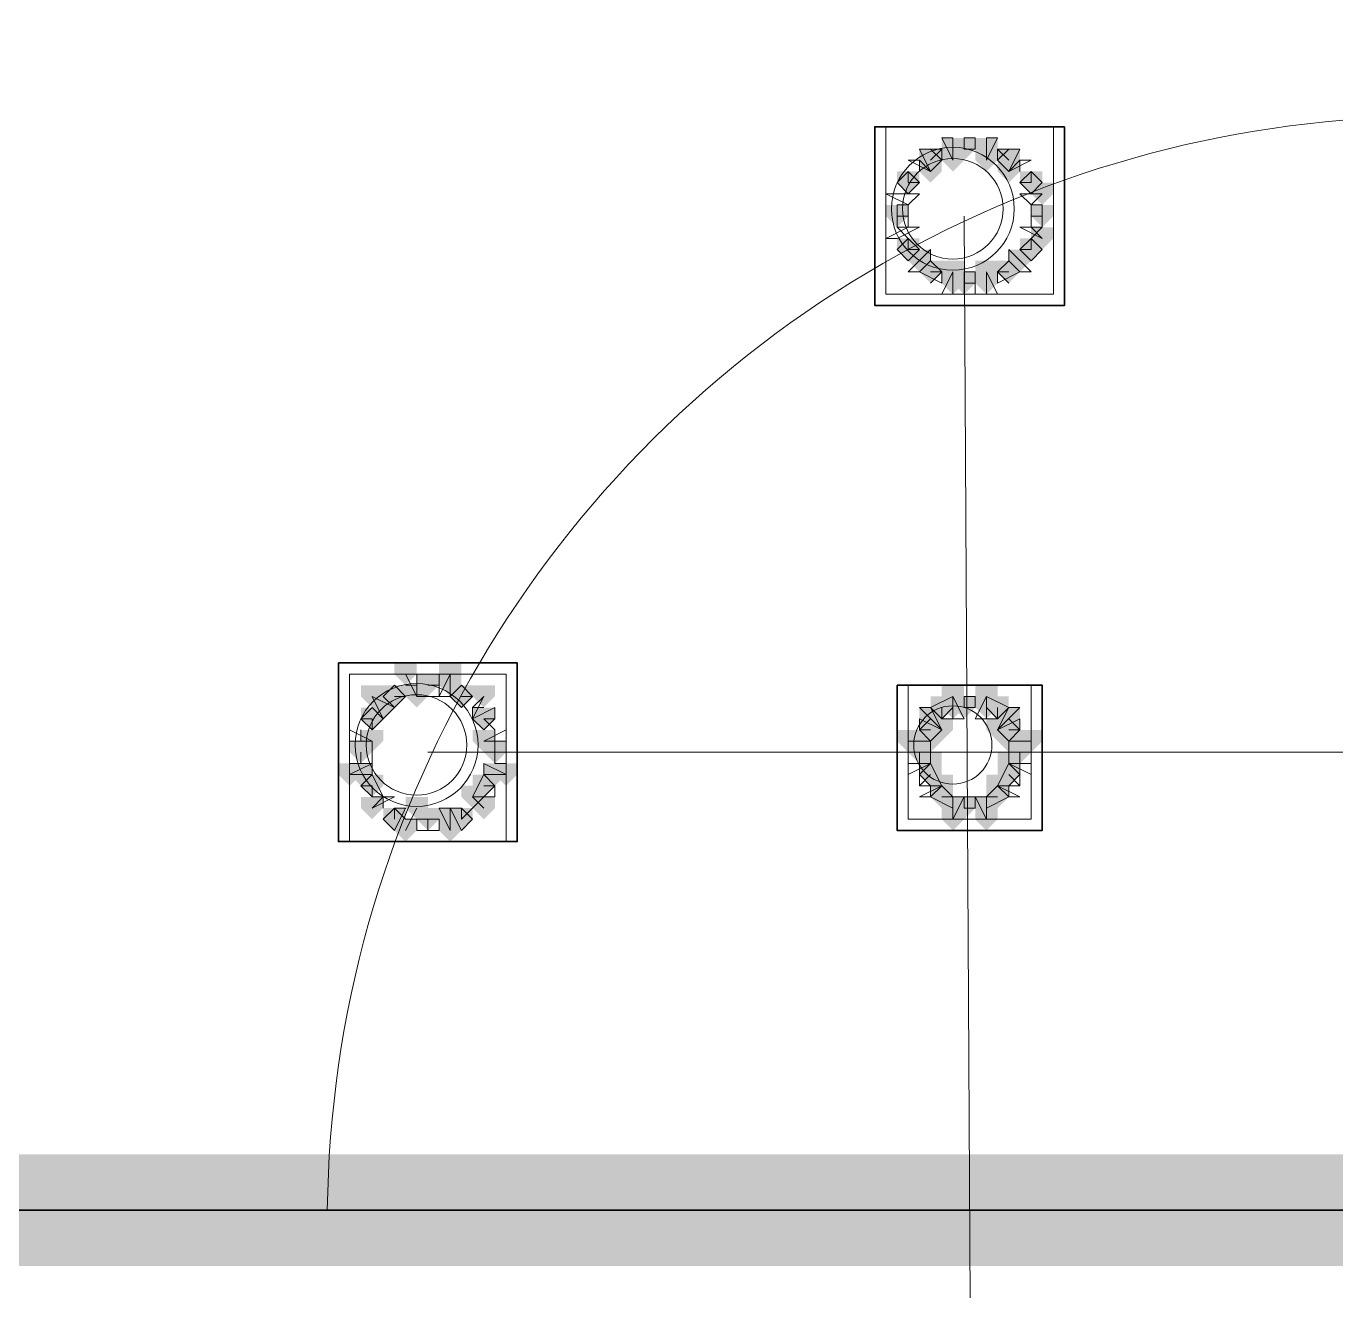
# Model space of a CAD drawing. Header units: millimetres. Extents: x 2315 to 4619, y 1334 to 1897.
# Drawn here: x 3856.37 to 3863.53, y 1541.26 to 1548.17 of the extents above; entities that cross this region are included whole.
import ezdxf

# ---------------------------------------------------------------- set-up
doc = ezdxf.new("R2010")
doc.units = ezdxf.units.MM
for name, color, linetype, true_color in [('PDF_10', 7, 'Continuous', 0x00b85c), ('PDF_AXIS', 7, 'Continuous', 0x00b85c), ('PDF_柱构件', 7, 'Continuous', 0x00b85c), ('PDF_转运站初步方案', 7, 'Continuous', 0x00b85c)]:
    doc.layers.add(name, color=color, linetype=linetype, true_color=true_color)
doc.layers.add('PDF_中心线层', color=1, linetype='Continuous')
doc.layers.add('PDF_粗实线层', color=7, linetype='Continuous')

msp = doc.modelspace()

# ---------------------------------------------------------------- hatches: boundary and pattern name
at = {"layer": 'PDF_10', "transparency": 33554559}
for points in [[(3861.4971, 1547.5601), (3861.436, 1547.5601), (3861.436, 1547.499), (3861.4971, 1547.4379), (3861.5582, 1547.499), (3861.5582, 1547.5601)], [(3861.4971, 1547.5601), (3861.436, 1547.5601), (3861.436, 1547.499), (3861.4971, 1547.4379), (3861.5582, 1547.499), (3861.5582, 1547.5601)], [(3861.3138, 1547.499), (3861.2527, 1547.499), (3861.2527, 1547.4379), (3861.3138, 1547.3768), (3861.3749, 1547.4379), (3861.3749, 1547.499)], [(3861.3138, 1547.499), (3861.2527, 1547.499), (3861.2527, 1547.4379), (3861.3138, 1547.3768), (3861.3749, 1547.4379), (3861.3749, 1547.499)], [(3861.7414, 1547.499), (3861.6803, 1547.499), (3861.6803, 1547.4379), (3861.7414, 1547.3768), (3861.8025, 1547.4379), (3861.8025, 1547.499)], [(3861.7414, 1547.499), (3861.6803, 1547.499), (3861.6803, 1547.4379), (3861.7414, 1547.3768), (3861.8025, 1547.4379), (3861.8025, 1547.499)], [(3861.1917, 1547.3768), (3861.1306, 1547.3768), (3861.1306, 1547.3157), (3861.1917, 1547.2547), (3861.2527, 1547.3157), (3861.2527, 1547.3768)], [(3861.1917, 1547.3768), (3861.1306, 1547.3768), (3861.1306, 1547.3157), (3861.1917, 1547.2547), (3861.2527, 1547.3157), (3861.2527, 1547.3768)], [(3861.8636, 1547.3768), (3861.8025, 1547.3768), (3861.8025, 1547.3157), (3861.8636, 1547.2547), (3861.9246, 1547.3157), (3861.9246, 1547.3768)], [(3861.8636, 1547.3768), (3861.8025, 1547.3768), (3861.8025, 1547.3157), (3861.8636, 1547.2547), (3861.9246, 1547.3157), (3861.9246, 1547.3768)], [(3861.1306, 1547.1936), (3861.0695, 1547.1936), (3861.0695, 1547.1325), (3861.1306, 1547.0714), (3861.1917, 1547.1325), (3861.1917, 1547.1936)], [(3861.1306, 1547.1936), (3861.0695, 1547.1936), (3861.0695, 1547.1325), (3861.1306, 1547.0714), (3861.1917, 1547.1325), (3861.1917, 1547.1936)], [(3861.9246, 1547.1936), (3861.8636, 1547.1936), (3861.8636, 1547.1325), (3861.9246, 1547.0714), (3861.9857, 1547.1325), (3861.9857, 1547.1936)], [(3861.9246, 1547.1936), (3861.8636, 1547.1936), (3861.8636, 1547.1325), (3861.9246, 1547.0714), (3861.9857, 1547.1325), (3861.9857, 1547.1936)], [(3861.1917, 1547.0103), (3861.1306, 1547.0103), (3861.1306, 1546.9493), (3861.1917, 1546.8882), (3861.2527, 1546.9493), (3861.2527, 1547.0103)], [(3861.1917, 1547.0103), (3861.1306, 1547.0103), (3861.1306, 1546.9493), (3861.1917, 1546.8882), (3861.2527, 1546.9493), (3861.2527, 1547.0103)], [(3861.8636, 1547.0103), (3861.8025, 1547.0103), (3861.8025, 1546.9493), (3861.8636, 1546.8882), (3861.9246, 1546.9493), (3861.9246, 1547.0103)], [(3861.8636, 1547.0103), (3861.8025, 1547.0103), (3861.8025, 1546.9493), (3861.8636, 1546.8882), (3861.9246, 1546.9493), (3861.9246, 1547.0103)], [(3861.3138, 1546.8882), (3861.2527, 1546.8882), (3861.2527, 1546.8271), (3861.3138, 1546.766), (3861.3749, 1546.8271), (3861.3749, 1546.8882)], [(3861.3138, 1546.8882), (3861.2527, 1546.8882), (3861.2527, 1546.8271), (3861.3138, 1546.766), (3861.3749, 1546.8271), (3861.3749, 1546.8882)], [(3861.7414, 1546.8882), (3861.6803, 1546.8882), (3861.6803, 1546.8271), (3861.7414, 1546.766), (3861.8025, 1546.8271), (3861.8025, 1546.8882)], [(3861.7414, 1546.8882), (3861.6803, 1546.8882), (3861.6803, 1546.8271), (3861.7414, 1546.766), (3861.8025, 1546.8271), (3861.8025, 1546.8882)], [(3861.4971, 1546.8271), (3861.436, 1546.8271), (3861.436, 1546.766), (3861.4971, 1546.7049), (3861.5582, 1546.766), (3861.5582, 1546.8271)], [(3861.4971, 1546.8271), (3861.436, 1546.8271), (3861.436, 1546.766), (3861.4971, 1546.7049), (3861.5582, 1546.766), (3861.5582, 1546.8271)], [(3861.4971, 1546.8271), (3861.436, 1546.8271), (3861.436, 1546.766), (3861.4971, 1546.7049), (3861.5582, 1546.766), (3861.5582, 1546.8271)], [(3858.3819, 1544.5671), (3858.3209, 1544.5671), (3858.3209, 1544.506), (3858.3819, 1544.4449), (3858.443, 1544.506), (3858.443, 1544.5671)], [(3858.3819, 1544.5671), (3858.3209, 1544.5671), (3858.3209, 1544.506), (3858.3819, 1544.4449), (3858.443, 1544.506), (3858.443, 1544.5671)], [(3858.3819, 1544.5671), (3858.3209, 1544.5671), (3858.3209, 1544.506), (3858.3819, 1544.4449), (3858.443, 1544.506), (3858.443, 1544.5671)], [(3858.5652, 1544.6282), (3858.5041, 1544.6282), (3858.5041, 1544.5671), (3858.5652, 1544.506), (3858.6263, 1544.5671), (3858.6263, 1544.6282)], [(3858.5652, 1544.6282), (3858.5041, 1544.6282), (3858.5041, 1544.5671), (3858.5652, 1544.506), (3858.6263, 1544.5671), (3858.6263, 1544.6282)], [(3858.5652, 1544.6282), (3858.5041, 1544.6282), (3858.5041, 1544.5671), (3858.5652, 1544.506), (3858.6263, 1544.5671), (3858.6263, 1544.6282)], [(3858.7484, 1544.5671), (3858.6873, 1544.5671), (3858.6873, 1544.506), (3858.7484, 1544.4449), (3858.8095, 1544.506), (3858.8095, 1544.5671)], [(3858.7484, 1544.5671), (3858.6873, 1544.5671), (3858.6873, 1544.506), (3858.7484, 1544.4449), (3858.8095, 1544.506), (3858.8095, 1544.5671)], [(3858.7484, 1544.5671), (3858.6873, 1544.5671), (3858.6873, 1544.506), (3858.7484, 1544.4449), (3858.8095, 1544.506), (3858.8095, 1544.5671)], [(3861.3749, 1544.506), (3861.3138, 1544.506), (3861.3138, 1544.4449), (3861.3749, 1544.3839), (3861.436, 1544.4449), (3861.436, 1544.506)], [(3861.3749, 1544.506), (3861.3138, 1544.506), (3861.3138, 1544.4449), (3861.3749, 1544.3839), (3861.436, 1544.4449), (3861.436, 1544.506)], [(3861.4971, 1544.506), (3861.436, 1544.506), (3861.436, 1544.4449), (3861.4971, 1544.3839), (3861.5582, 1544.4449), (3861.5582, 1544.506)], [(3861.4971, 1544.506), (3861.436, 1544.506), (3861.436, 1544.4449), (3861.4971, 1544.3839), (3861.5582, 1544.4449), (3861.5582, 1544.506)], [(3861.6803, 1544.506), (3861.6192, 1544.506), (3861.6192, 1544.4449), (3861.6803, 1544.3839), (3861.7414, 1544.4449), (3861.7414, 1544.506)], [(3861.6803, 1544.506), (3861.6192, 1544.506), (3861.6192, 1544.4449), (3861.6803, 1544.3839), (3861.7414, 1544.4449), (3861.7414, 1544.506)], [(3858.2598, 1544.4449), (3858.1987, 1544.4449), (3858.1987, 1544.3839), (3858.2598, 1544.3228), (3858.3209, 1544.3839), (3858.3209, 1544.4449)], [(3858.2598, 1544.4449), (3858.1987, 1544.4449), (3858.1987, 1544.3839), (3858.2598, 1544.3228), (3858.3209, 1544.3839), (3858.3209, 1544.4449)], [(3858.8706, 1544.4449), (3858.8095, 1544.4449), (3858.8095, 1544.3839), (3858.8706, 1544.3228), (3858.9317, 1544.3839), (3858.9317, 1544.4449)], [(3858.8706, 1544.4449), (3858.8095, 1544.4449), (3858.8095, 1544.3839), (3858.8706, 1544.3228), (3858.9317, 1544.3839), (3858.9317, 1544.4449)], [(3861.3138, 1544.3839), (3861.2527, 1544.3839), (3861.2527, 1544.3228), (3861.3138, 1544.2617), (3861.3749, 1544.3228), (3861.3749, 1544.3839)], [(3861.3138, 1544.3839), (3861.2527, 1544.3839), (3861.2527, 1544.3228), (3861.3138, 1544.2617), (3861.3749, 1544.3228), (3861.3749, 1544.3839)], [(3861.7414, 1544.3839), (3861.6803, 1544.3839), (3861.6803, 1544.3228), (3861.7414, 1544.2617), (3861.8025, 1544.3228), (3861.8025, 1544.3839)], [(3861.7414, 1544.3839), (3861.6803, 1544.3839), (3861.6803, 1544.3228), (3861.7414, 1544.2617), (3861.8025, 1544.3228), (3861.8025, 1544.3839)], [(3858.1987, 1544.2617), (3858.1376, 1544.2617), (3858.1376, 1544.2006), (3858.1987, 1544.1395), (3858.2598, 1544.2006), (3858.2598, 1544.2617)], [(3858.1987, 1544.2617), (3858.1376, 1544.2617), (3858.1376, 1544.2006), (3858.1987, 1544.1395), (3858.2598, 1544.2006), (3858.2598, 1544.2617)], [(3858.1987, 1544.2617), (3858.1376, 1544.2617), (3858.1376, 1544.2006), (3858.1987, 1544.1395), (3858.2598, 1544.2006), (3858.2598, 1544.2617)], [(3858.9317, 1544.2617), (3858.8706, 1544.2617), (3858.8706, 1544.2006), (3858.9317, 1544.1395), (3858.9927, 1544.2006), (3858.9927, 1544.2617)], [(3858.9317, 1544.2617), (3858.8706, 1544.2617), (3858.8706, 1544.2006), (3858.9317, 1544.1395), (3858.9927, 1544.2006), (3858.9927, 1544.2617)], [(3861.2527, 1544.2617), (3861.1917, 1544.2617), (3861.1917, 1544.2006), (3861.2527, 1544.1395), (3861.3138, 1544.2006), (3861.3138, 1544.2617)], [(3861.2527, 1544.2617), (3861.1917, 1544.2617), (3861.1917, 1544.2006), (3861.2527, 1544.1395), (3861.3138, 1544.2006), (3861.3138, 1544.2617)], [(3861.2527, 1544.2617), (3861.1917, 1544.2617), (3861.1917, 1544.2006), (3861.2527, 1544.1395), (3861.3138, 1544.2006), (3861.3138, 1544.2617)], [(3861.8025, 1544.2617), (3861.7414, 1544.2617), (3861.7414, 1544.2006), (3861.8025, 1544.1395), (3861.8636, 1544.2006), (3861.8636, 1544.2617)], [(3861.8025, 1544.2617), (3861.7414, 1544.2617), (3861.7414, 1544.2006), (3861.8025, 1544.1395), (3861.8636, 1544.2006), (3861.8636, 1544.2617)], [(3861.8025, 1544.2617), (3861.7414, 1544.2617), (3861.7414, 1544.2006), (3861.8025, 1544.1395), (3861.8636, 1544.2006), (3861.8636, 1544.2617)], [(3861.3138, 1544.1395), (3861.2527, 1544.1395), (3861.2527, 1544.0784), (3861.3138, 1544.0174), (3861.3749, 1544.0784), (3861.3749, 1544.1395)], [(3861.3138, 1544.1395), (3861.2527, 1544.1395), (3861.2527, 1544.0784), (3861.3138, 1544.0174), (3861.3749, 1544.0784), (3861.3749, 1544.1395)], [(3861.7414, 1544.1395), (3861.6803, 1544.1395), (3861.6803, 1544.0784), (3861.7414, 1544.0174), (3861.8025, 1544.0784), (3861.8025, 1544.1395)], [(3861.7414, 1544.1395), (3861.6803, 1544.1395), (3861.6803, 1544.0784), (3861.7414, 1544.0174), (3861.8025, 1544.0784), (3861.8025, 1544.1395)], [(3858.2598, 1544.0784), (3858.1987, 1544.0784), (3858.1987, 1544.0174), (3858.2598, 1543.9563), (3858.3209, 1544.0174), (3858.3209, 1544.0784)], [(3858.2598, 1544.0784), (3858.1987, 1544.0784), (3858.1987, 1544.0174), (3858.2598, 1543.9563), (3858.3209, 1544.0174), (3858.3209, 1544.0784)], [(3858.8706, 1544.0784), (3858.8095, 1544.0784), (3858.8095, 1544.0174), (3858.8706, 1543.9563), (3858.9317, 1544.0174), (3858.9317, 1544.0784)], [(3858.8706, 1544.0784), (3858.8095, 1544.0784), (3858.8095, 1544.0174), (3858.8706, 1543.9563), (3858.9317, 1544.0174), (3858.9317, 1544.0784)], [(3861.3749, 1544.0174), (3861.3138, 1544.0174), (3861.3138, 1543.9563), (3861.3749, 1543.8952), (3861.436, 1543.9563), (3861.436, 1544.0174)], [(3861.3749, 1544.0174), (3861.3138, 1544.0174), (3861.3138, 1543.9563), (3861.3749, 1543.8952), (3861.436, 1543.9563), (3861.436, 1544.0174)], [(3861.3749, 1544.0174), (3861.3138, 1544.0174), (3861.3138, 1543.9563), (3861.3749, 1543.8952), (3861.436, 1543.9563), (3861.436, 1544.0174)], [(3861.6803, 1544.0174), (3861.6192, 1544.0174), (3861.6192, 1543.9563), (3861.6803, 1543.8952), (3861.7414, 1543.9563), (3861.7414, 1544.0174)], [(3861.6803, 1544.0174), (3861.6192, 1544.0174), (3861.6192, 1543.9563), (3861.6803, 1543.8952), (3861.7414, 1543.9563), (3861.7414, 1544.0174)], [(3861.6803, 1544.0174), (3861.6192, 1544.0174), (3861.6192, 1543.9563), (3861.6803, 1543.8952), (3861.7414, 1543.9563), (3861.7414, 1544.0174)], [(3861.4971, 1543.9563), (3861.436, 1543.9563), (3861.436, 1543.8952), (3861.4971, 1543.8341), (3861.5582, 1543.8952), (3861.5582, 1543.9563)], [(3861.4971, 1543.9563), (3861.436, 1543.9563), (3861.436, 1543.8952), (3861.4971, 1543.8341), (3861.5582, 1543.8952), (3861.5582, 1543.9563)], [(3858.3819, 1543.8952), (3858.3209, 1543.8952), (3858.3209, 1543.8341), (3858.3819, 1543.773), (3858.443, 1543.8341), (3858.443, 1543.8952)], [(3858.3819, 1543.8952), (3858.3209, 1543.8952), (3858.3209, 1543.8341), (3858.3819, 1543.773), (3858.443, 1543.8341), (3858.443, 1543.8952)], [(3858.5652, 1543.8952), (3858.5041, 1543.8952), (3858.5041, 1543.8341), (3858.5652, 1543.773), (3858.6263, 1543.8341), (3858.6263, 1543.8952)], [(3858.5652, 1543.8952), (3858.5041, 1543.8952), (3858.5041, 1543.8341), (3858.5652, 1543.773), (3858.6263, 1543.8341), (3858.6263, 1543.8952)], [(3858.7484, 1543.8952), (3858.6873, 1543.8952), (3858.6873, 1543.8341), (3858.7484, 1543.773), (3858.8095, 1543.8341), (3858.8095, 1543.8952)], [(3858.7484, 1543.8952), (3858.6873, 1543.8952), (3858.6873, 1543.8341), (3858.7484, 1543.773), (3858.8095, 1543.8341), (3858.8095, 1543.8952)]]:
    msp.add_hatch(color=6, dxfattribs=at).paths.add_polyline_path(points)
at = {"layer": 'PDF_柱构件', "transparency": 33554559}
for points in [[(3861.436, 1547.5601), (3861.3749, 1547.5601), (3861.3749, 1547.499), (3861.436, 1547.4379), (3861.4971, 1547.499), (3861.4971, 1547.5601)], [(3861.6192, 1547.5601), (3861.5582, 1547.5601), (3861.5582, 1547.499), (3861.6192, 1547.4379), (3861.6803, 1547.499), (3861.6803, 1547.5601)], [(3861.3138, 1547.4379), (3861.2527, 1547.4379), (3861.2527, 1547.3768), (3861.3138, 1547.3157), (3861.3749, 1547.3768), (3861.3749, 1547.4379)], [(3861.436, 1547.499), (3861.3749, 1547.499), (3861.3749, 1547.4379), (3861.436, 1547.3768), (3861.4971, 1547.4379), (3861.4971, 1547.499)], [(3861.6192, 1547.499), (3861.5582, 1547.499), (3861.5582, 1547.4379), (3861.6192, 1547.3768), (3861.6803, 1547.4379), (3861.6803, 1547.499)], [(3861.7414, 1547.4379), (3861.6803, 1547.4379), (3861.6803, 1547.3768), (3861.7414, 1547.3157), (3861.8025, 1547.3768), (3861.8025, 1547.4379)], [(3861.9246, 1547.3157), (3861.8636, 1547.3157), (3861.8636, 1547.2547), (3861.9246, 1547.1936), (3861.9857, 1547.2547), (3861.9857, 1547.3157)], [(3861.9246, 1547.0714), (3861.8636, 1547.0714), (3861.8636, 1547.0103), (3861.9246, 1546.9493), (3861.9857, 1547.0103), (3861.9857, 1547.0714)], [(3861.2527, 1546.9493), (3861.1917, 1546.9493), (3861.1917, 1546.8882), (3861.2527, 1546.8271), (3861.3138, 1546.8882), (3861.3138, 1546.9493)], [(3861.8025, 1546.9493), (3861.7414, 1546.9493), (3861.7414, 1546.8882), (3861.8025, 1546.8271), (3861.8636, 1546.8882), (3861.8636, 1546.9493)], [(3861.436, 1546.8882), (3861.3749, 1546.8882), (3861.3749, 1546.8271), (3861.436, 1546.766), (3861.4971, 1546.8271), (3861.4971, 1546.8882)], [(3861.6192, 1546.8882), (3861.5582, 1546.8882), (3861.5582, 1546.8271), (3861.6192, 1546.766), (3861.6803, 1546.8271), (3861.6803, 1546.8882)], [(3861.436, 1546.8271), (3861.3749, 1546.8271), (3861.3749, 1546.766), (3861.436, 1546.7049), (3861.4971, 1546.766), (3861.4971, 1546.8271)], [(3861.6192, 1546.8271), (3861.5582, 1546.8271), (3861.5582, 1546.766), (3861.6192, 1546.7049), (3861.6803, 1546.766), (3861.6803, 1546.8271)], [(3858.443, 1544.6893), (3858.3819, 1544.6893), (3858.3819, 1544.6282), (3858.443, 1544.5671), (3858.5041, 1544.6282), (3858.5041, 1544.6893)], [(3858.6873, 1544.6893), (3858.6263, 1544.6893), (3858.6263, 1544.6282), (3858.6873, 1544.5671), (3858.7484, 1544.6282), (3858.7484, 1544.6893)], [(3858.2598, 1544.5671), (3858.1987, 1544.5671), (3858.1987, 1544.506), (3858.2598, 1544.4449), (3858.3209, 1544.506), (3858.3209, 1544.5671)], [(3858.5041, 1544.5671), (3858.443, 1544.5671), (3858.443, 1544.506), (3858.5041, 1544.4449), (3858.5652, 1544.506), (3858.5652, 1544.5671)], [(3858.6873, 1544.6282), (3858.6263, 1544.6282), (3858.6263, 1544.5671), (3858.6873, 1544.506), (3858.7484, 1544.5671), (3858.7484, 1544.6282)], [(3858.8706, 1544.5671), (3858.8095, 1544.5671), (3858.8095, 1544.506), (3858.8706, 1544.4449), (3858.9317, 1544.506), (3858.9317, 1544.5671)], [(3861.436, 1544.5671), (3861.3749, 1544.5671), (3861.3749, 1544.506), (3861.436, 1544.4449), (3861.4971, 1544.506), (3861.4971, 1544.5671)], [(3861.6192, 1544.5671), (3861.5582, 1544.5671), (3861.5582, 1544.506), (3861.6192, 1544.4449), (3861.6803, 1544.506), (3861.6803, 1544.5671)], [(3858.3209, 1544.506), (3858.2598, 1544.506), (3858.2598, 1544.4449), (3858.3209, 1544.3839), (3858.3819, 1544.4449), (3858.3819, 1544.506)], [(3861.436, 1544.506), (3861.3749, 1544.506), (3861.3749, 1544.4449), (3861.436, 1544.3839), (3861.4971, 1544.4449), (3861.4971, 1544.506)], [(3861.6192, 1544.506), (3861.5582, 1544.506), (3861.5582, 1544.4449), (3861.6192, 1544.3839), (3861.6803, 1544.4449), (3861.6803, 1544.506)], [(3861.3138, 1544.4449), (3861.2527, 1544.4449), (3861.2527, 1544.3839), (3861.3138, 1544.3228), (3861.3749, 1544.3839), (3861.3749, 1544.4449)], [(3861.7414, 1544.4449), (3861.6803, 1544.4449), (3861.6803, 1544.3839), (3861.7414, 1544.3228), (3861.8025, 1544.3839), (3861.8025, 1544.4449)], [(3861.3749, 1544.3839), (3861.3138, 1544.3839), (3861.3138, 1544.3228), (3861.3749, 1544.2617), (3861.436, 1544.3228), (3861.436, 1544.3839)], [(3861.6803, 1544.3839), (3861.6192, 1544.3839), (3861.6192, 1544.3228), (3861.6803, 1544.2617), (3861.7414, 1544.3228), (3861.7414, 1544.3839)], [(3858.2598, 1544.3228), (3858.1987, 1544.3228), (3858.1987, 1544.2617), (3858.2598, 1544.2006), (3858.3209, 1544.2617), (3858.3209, 1544.3228)], [(3858.8706, 1544.3228), (3858.8095, 1544.3228), (3858.8095, 1544.2617), (3858.8706, 1544.2006), (3858.9317, 1544.2617), (3858.9317, 1544.3228)], [(3861.1917, 1544.3228), (3861.1306, 1544.3228), (3861.1306, 1544.2617), (3861.1917, 1544.2006), (3861.2527, 1544.2617), (3861.2527, 1544.3228)], [(3861.2527, 1544.3228), (3861.1917, 1544.3228), (3861.1917, 1544.2617), (3861.2527, 1544.2006), (3861.3138, 1544.2617), (3861.3138, 1544.3228)], [(3861.3138, 1544.3228), (3861.2527, 1544.3228), (3861.2527, 1544.2617), (3861.3138, 1544.2006), (3861.3749, 1544.2617), (3861.3749, 1544.3228)], [(3861.7414, 1544.3228), (3861.6803, 1544.3228), (3861.6803, 1544.2617), (3861.7414, 1544.2006), (3861.8025, 1544.2617), (3861.8025, 1544.3228)], [(3861.8025, 1544.3228), (3861.7414, 1544.3228), (3861.7414, 1544.2617), (3861.8025, 1544.2006), (3861.8636, 1544.2617), (3861.8636, 1544.3228)], [(3861.8636, 1544.3228), (3861.8025, 1544.3228), (3861.8025, 1544.2617), (3861.8636, 1544.2006), (3861.9246, 1544.2617), (3861.9246, 1544.3228)], [(3858.1376, 1544.1395), (3858.0765, 1544.1395), (3858.0765, 1544.0784), (3858.1376, 1544.0174), (3858.1987, 1544.0784), (3858.1987, 1544.1395)], [(3858.1987, 1544.1395), (3858.1376, 1544.1395), (3858.1376, 1544.0784), (3858.1987, 1544.0174), (3858.2598, 1544.0784), (3858.2598, 1544.1395)], [(3858.9317, 1544.1395), (3858.8706, 1544.1395), (3858.8706, 1544.0784), (3858.9317, 1544.0174), (3858.9927, 1544.0784), (3858.9927, 1544.1395)], [(3858.9927, 1544.1395), (3858.9317, 1544.1395), (3858.9317, 1544.0784), (3858.9927, 1544.0174), (3859.0538, 1544.0784), (3859.0538, 1544.1395)], [(3861.3138, 1544.2006), (3861.2527, 1544.2006), (3861.2527, 1544.1395), (3861.3138, 1544.0784), (3861.3749, 1544.1395), (3861.3749, 1544.2006)], [(3861.7414, 1544.2006), (3861.6803, 1544.2006), (3861.6803, 1544.1395), (3861.7414, 1544.0784), (3861.8025, 1544.1395), (3861.8025, 1544.2006)], [(3861.3749, 1544.0784), (3861.3138, 1544.0784), (3861.3138, 1544.0174), (3861.3749, 1543.9563), (3861.436, 1544.0174), (3861.436, 1544.0784)], [(3861.6803, 1544.0784), (3861.6192, 1544.0784), (3861.6192, 1544.0174), (3861.6803, 1543.9563), (3861.7414, 1544.0174), (3861.7414, 1544.0784)], [(3858.8095, 1544.0174), (3858.7484, 1544.0174), (3858.7484, 1543.9563), (3858.8095, 1543.8952), (3858.8706, 1543.9563), (3858.8706, 1544.0174)], [(3858.2598, 1543.9563), (3858.1987, 1543.9563), (3858.1987, 1543.8952), (3858.2598, 1543.8341), (3858.3209, 1543.8952), (3858.3209, 1543.9563)], [(3858.5041, 1543.9563), (3858.443, 1543.9563), (3858.443, 1543.8952), (3858.5041, 1543.8341), (3858.5652, 1543.8952), (3858.5652, 1543.9563)], [(3858.8706, 1543.9563), (3858.8095, 1543.9563), (3858.8095, 1543.8952), (3858.8706, 1543.8341), (3858.9317, 1543.8952), (3858.9317, 1543.9563)], [(3861.436, 1543.9563), (3861.3749, 1543.9563), (3861.3749, 1543.8952), (3861.436, 1543.8341), (3861.4971, 1543.8952), (3861.4971, 1543.9563)], [(3861.6192, 1543.9563), (3861.5582, 1543.9563), (3861.5582, 1543.8952), (3861.6192, 1543.8341), (3861.6803, 1543.8952), (3861.6803, 1543.9563)], [(3858.6873, 1543.8952), (3858.6263, 1543.8952), (3858.6263, 1543.8341), (3858.6873, 1543.773), (3858.7484, 1543.8341), (3858.7484, 1543.8952)], [(3861.436, 1543.8952), (3861.3749, 1543.8952), (3861.3749, 1543.8341), (3861.436, 1543.773), (3861.4971, 1543.8341), (3861.4971, 1543.8952)], [(3861.6192, 1543.8952), (3861.5582, 1543.8952), (3861.5582, 1543.8341), (3861.6192, 1543.773), (3861.6803, 1543.8341), (3861.6803, 1543.8952)], [(3858.443, 1543.8341), (3858.3819, 1543.8341), (3858.3819, 1543.773), (3858.443, 1543.712), (3858.5041, 1543.773), (3858.5041, 1543.8341)], [(3858.6873, 1543.8341), (3858.6263, 1543.8341), (3858.6263, 1543.773), (3858.6873, 1543.712), (3858.7484, 1543.773), (3858.7484, 1543.8341)]]:
    msp.add_hatch(color=6, dxfattribs=at).paths.add_polyline_path(points)
at = {"layer": 'PDF_粗实线层', "transparency": 33554559}
msp.add_hatch(color=256, dxfattribs=at).paths.add_polyline_path([(3906.3306, 1554.7066), (3905.7198, 1554.7066), (3905.7198, 1542.0017), (3850.3192, 1542.0017), (3850.3192, 1554.7066), (3849.7084, 1554.7066), (3849.7084, 1541.3909), (3906.3306, 1541.3909)])
at = {"layer": 'PDF_转运站初步方案', "transparency": 33554559}
for points in [[(3861.4971, 1547.5601), (3861.436, 1547.5601), (3861.436, 1547.499), (3861.4971, 1547.4379), (3861.5582, 1547.499), (3861.5582, 1547.5601)], [(3861.4971, 1547.5601), (3861.436, 1547.5601), (3861.436, 1547.499), (3861.4971, 1547.4379), (3861.5582, 1547.499), (3861.5582, 1547.5601)], [(3861.3138, 1547.499), (3861.2527, 1547.499), (3861.2527, 1547.4379), (3861.3138, 1547.3768), (3861.3749, 1547.4379), (3861.3749, 1547.499)], [(3861.3138, 1547.499), (3861.2527, 1547.499), (3861.2527, 1547.4379), (3861.3138, 1547.3768), (3861.3749, 1547.4379), (3861.3749, 1547.499)], [(3861.7414, 1547.499), (3861.6803, 1547.499), (3861.6803, 1547.4379), (3861.7414, 1547.3768), (3861.8025, 1547.4379), (3861.8025, 1547.499)], [(3861.7414, 1547.499), (3861.6803, 1547.499), (3861.6803, 1547.4379), (3861.7414, 1547.3768), (3861.8025, 1547.4379), (3861.8025, 1547.499)], [(3861.1917, 1547.3768), (3861.1306, 1547.3768), (3861.1306, 1547.3157), (3861.1917, 1547.2547), (3861.2527, 1547.3157), (3861.2527, 1547.3768)], [(3861.1917, 1547.3768), (3861.1306, 1547.3768), (3861.1306, 1547.3157), (3861.1917, 1547.2547), (3861.2527, 1547.3157), (3861.2527, 1547.3768)], [(3861.8636, 1547.3768), (3861.8025, 1547.3768), (3861.8025, 1547.3157), (3861.8636, 1547.2547), (3861.9246, 1547.3157), (3861.9246, 1547.3768)], [(3861.8636, 1547.3768), (3861.8025, 1547.3768), (3861.8025, 1547.3157), (3861.8636, 1547.2547), (3861.9246, 1547.3157), (3861.9246, 1547.3768)], [(3861.1306, 1547.1936), (3861.0695, 1547.1936), (3861.0695, 1547.1325), (3861.1306, 1547.0714), (3861.1917, 1547.1325), (3861.1917, 1547.1936)], [(3861.1306, 1547.1936), (3861.0695, 1547.1936), (3861.0695, 1547.1325), (3861.1306, 1547.0714), (3861.1917, 1547.1325), (3861.1917, 1547.1936)], [(3861.9246, 1547.1936), (3861.8636, 1547.1936), (3861.8636, 1547.1325), (3861.9246, 1547.0714), (3861.9857, 1547.1325), (3861.9857, 1547.1936)], [(3861.9246, 1547.1936), (3861.8636, 1547.1936), (3861.8636, 1547.1325), (3861.9246, 1547.0714), (3861.9857, 1547.1325), (3861.9857, 1547.1936)], [(3861.1917, 1547.0103), (3861.1306, 1547.0103), (3861.1306, 1546.9493), (3861.1917, 1546.8882), (3861.2527, 1546.9493), (3861.2527, 1547.0103)], [(3861.1917, 1547.0103), (3861.1306, 1547.0103), (3861.1306, 1546.9493), (3861.1917, 1546.8882), (3861.2527, 1546.9493), (3861.2527, 1547.0103)], [(3861.8636, 1547.0103), (3861.8025, 1547.0103), (3861.8025, 1546.9493), (3861.8636, 1546.8882), (3861.9246, 1546.9493), (3861.9246, 1547.0103)], [(3861.8636, 1547.0103), (3861.8025, 1547.0103), (3861.8025, 1546.9493), (3861.8636, 1546.8882), (3861.9246, 1546.9493), (3861.9246, 1547.0103)], [(3861.3138, 1546.8882), (3861.2527, 1546.8882), (3861.2527, 1546.8271), (3861.3138, 1546.766), (3861.3749, 1546.8271), (3861.3749, 1546.8882)], [(3861.3138, 1546.8882), (3861.2527, 1546.8882), (3861.2527, 1546.8271), (3861.3138, 1546.766), (3861.3749, 1546.8271), (3861.3749, 1546.8882)], [(3861.7414, 1546.8882), (3861.6803, 1546.8882), (3861.6803, 1546.8271), (3861.7414, 1546.766), (3861.8025, 1546.8271), (3861.8025, 1546.8882)], [(3861.7414, 1546.8882), (3861.6803, 1546.8882), (3861.6803, 1546.8271), (3861.7414, 1546.766), (3861.8025, 1546.8271), (3861.8025, 1546.8882)], [(3861.4971, 1546.8271), (3861.436, 1546.8271), (3861.436, 1546.766), (3861.4971, 1546.7049), (3861.5582, 1546.766), (3861.5582, 1546.8271)], [(3861.4971, 1546.8271), (3861.436, 1546.8271), (3861.436, 1546.766), (3861.4971, 1546.7049), (3861.5582, 1546.766), (3861.5582, 1546.8271)], [(3858.3819, 1544.5671), (3858.3209, 1544.5671), (3858.3209, 1544.506), (3858.3819, 1544.4449), (3858.443, 1544.506), (3858.443, 1544.5671)], [(3858.3819, 1544.5671), (3858.3209, 1544.5671), (3858.3209, 1544.506), (3858.3819, 1544.4449), (3858.443, 1544.506), (3858.443, 1544.5671)], [(3858.5652, 1544.6282), (3858.5041, 1544.6282), (3858.5041, 1544.5671), (3858.5652, 1544.506), (3858.6263, 1544.5671), (3858.6263, 1544.6282)], [(3858.5652, 1544.6282), (3858.5041, 1544.6282), (3858.5041, 1544.5671), (3858.5652, 1544.506), (3858.6263, 1544.5671), (3858.6263, 1544.6282)], [(3858.7484, 1544.5671), (3858.6873, 1544.5671), (3858.6873, 1544.506), (3858.7484, 1544.4449), (3858.8095, 1544.506), (3858.8095, 1544.5671)], [(3858.7484, 1544.5671), (3858.6873, 1544.5671), (3858.6873, 1544.506), (3858.7484, 1544.4449), (3858.8095, 1544.506), (3858.8095, 1544.5671)], [(3861.3749, 1544.506), (3861.3138, 1544.506), (3861.3138, 1544.4449), (3861.3749, 1544.3839), (3861.436, 1544.4449), (3861.436, 1544.506)], [(3861.3749, 1544.506), (3861.3138, 1544.506), (3861.3138, 1544.4449), (3861.3749, 1544.3839), (3861.436, 1544.4449), (3861.436, 1544.506)], [(3861.4971, 1544.506), (3861.436, 1544.506), (3861.436, 1544.4449), (3861.4971, 1544.3839), (3861.5582, 1544.4449), (3861.5582, 1544.506)], [(3861.4971, 1544.506), (3861.436, 1544.506), (3861.436, 1544.4449), (3861.4971, 1544.3839), (3861.5582, 1544.4449), (3861.5582, 1544.506)], [(3861.6803, 1544.506), (3861.6192, 1544.506), (3861.6192, 1544.4449), (3861.6803, 1544.3839), (3861.7414, 1544.4449), (3861.7414, 1544.506)], [(3861.6803, 1544.506), (3861.6192, 1544.506), (3861.6192, 1544.4449), (3861.6803, 1544.3839), (3861.7414, 1544.4449), (3861.7414, 1544.506)], [(3858.2598, 1544.4449), (3858.1987, 1544.4449), (3858.1987, 1544.3839), (3858.2598, 1544.3228), (3858.3209, 1544.3839), (3858.3209, 1544.4449)], [(3858.2598, 1544.4449), (3858.1987, 1544.4449), (3858.1987, 1544.3839), (3858.2598, 1544.3228), (3858.3209, 1544.3839), (3858.3209, 1544.4449)], [(3858.8706, 1544.4449), (3858.8095, 1544.4449), (3858.8095, 1544.3839), (3858.8706, 1544.3228), (3858.9317, 1544.3839), (3858.9317, 1544.4449)], [(3858.8706, 1544.4449), (3858.8095, 1544.4449), (3858.8095, 1544.3839), (3858.8706, 1544.3228), (3858.9317, 1544.3839), (3858.9317, 1544.4449)], [(3861.3138, 1544.3839), (3861.2527, 1544.3839), (3861.2527, 1544.3228), (3861.3138, 1544.2617), (3861.3749, 1544.3228), (3861.3749, 1544.3839)], [(3861.3138, 1544.3839), (3861.2527, 1544.3839), (3861.2527, 1544.3228), (3861.3138, 1544.2617), (3861.3749, 1544.3228), (3861.3749, 1544.3839)], [(3861.7414, 1544.3839), (3861.6803, 1544.3839), (3861.6803, 1544.3228), (3861.7414, 1544.2617), (3861.8025, 1544.3228), (3861.8025, 1544.3839)], [(3861.7414, 1544.3839), (3861.6803, 1544.3839), (3861.6803, 1544.3228), (3861.7414, 1544.2617), (3861.8025, 1544.3228), (3861.8025, 1544.3839)], [(3858.1987, 1544.2617), (3858.1376, 1544.2617), (3858.1376, 1544.2006), (3858.1987, 1544.1395), (3858.2598, 1544.2006), (3858.2598, 1544.2617)], [(3858.1987, 1544.2617), (3858.1376, 1544.2617), (3858.1376, 1544.2006), (3858.1987, 1544.1395), (3858.2598, 1544.2006), (3858.2598, 1544.2617)], [(3858.9317, 1544.2617), (3858.8706, 1544.2617), (3858.8706, 1544.2006), (3858.9317, 1544.1395), (3858.9927, 1544.2006), (3858.9927, 1544.2617)], [(3858.9317, 1544.2617), (3858.8706, 1544.2617), (3858.8706, 1544.2006), (3858.9317, 1544.1395), (3858.9927, 1544.2006), (3858.9927, 1544.2617)], [(3861.2527, 1544.2617), (3861.1917, 1544.2617), (3861.1917, 1544.2006), (3861.2527, 1544.1395), (3861.3138, 1544.2006), (3861.3138, 1544.2617)], [(3861.2527, 1544.2617), (3861.1917, 1544.2617), (3861.1917, 1544.2006), (3861.2527, 1544.1395), (3861.3138, 1544.2006), (3861.3138, 1544.2617)], [(3861.8025, 1544.2617), (3861.7414, 1544.2617), (3861.7414, 1544.2006), (3861.8025, 1544.1395), (3861.8636, 1544.2006), (3861.8636, 1544.2617)], [(3861.8025, 1544.2617), (3861.7414, 1544.2617), (3861.7414, 1544.2006), (3861.8025, 1544.1395), (3861.8636, 1544.2006), (3861.8636, 1544.2617)], [(3861.3138, 1544.1395), (3861.2527, 1544.1395), (3861.2527, 1544.0784), (3861.3138, 1544.0174), (3861.3749, 1544.0784), (3861.3749, 1544.1395)], [(3861.3138, 1544.1395), (3861.2527, 1544.1395), (3861.2527, 1544.0784), (3861.3138, 1544.0174), (3861.3749, 1544.0784), (3861.3749, 1544.1395)], [(3861.7414, 1544.1395), (3861.6803, 1544.1395), (3861.6803, 1544.0784), (3861.7414, 1544.0174), (3861.8025, 1544.0784), (3861.8025, 1544.1395)], [(3861.7414, 1544.1395), (3861.6803, 1544.1395), (3861.6803, 1544.0784), (3861.7414, 1544.0174), (3861.8025, 1544.0784), (3861.8025, 1544.1395)], [(3858.2598, 1544.0784), (3858.1987, 1544.0784), (3858.1987, 1544.0174), (3858.2598, 1543.9563), (3858.3209, 1544.0174), (3858.3209, 1544.0784)], [(3858.2598, 1544.0784), (3858.1987, 1544.0784), (3858.1987, 1544.0174), (3858.2598, 1543.9563), (3858.3209, 1544.0174), (3858.3209, 1544.0784)], [(3858.8706, 1544.0784), (3858.8095, 1544.0784), (3858.8095, 1544.0174), (3858.8706, 1543.9563), (3858.9317, 1544.0174), (3858.9317, 1544.0784)], [(3858.8706, 1544.0784), (3858.8095, 1544.0784), (3858.8095, 1544.0174), (3858.8706, 1543.9563), (3858.9317, 1544.0174), (3858.9317, 1544.0784)], [(3861.3749, 1544.0174), (3861.3138, 1544.0174), (3861.3138, 1543.9563), (3861.3749, 1543.8952), (3861.436, 1543.9563), (3861.436, 1544.0174)], [(3861.3749, 1544.0174), (3861.3138, 1544.0174), (3861.3138, 1543.9563), (3861.3749, 1543.8952), (3861.436, 1543.9563), (3861.436, 1544.0174)], [(3861.6803, 1544.0174), (3861.6192, 1544.0174), (3861.6192, 1543.9563), (3861.6803, 1543.8952), (3861.7414, 1543.9563), (3861.7414, 1544.0174)], [(3861.6803, 1544.0174), (3861.6192, 1544.0174), (3861.6192, 1543.9563), (3861.6803, 1543.8952), (3861.7414, 1543.9563), (3861.7414, 1544.0174)], [(3861.4971, 1543.9563), (3861.436, 1543.9563), (3861.436, 1543.8952), (3861.4971, 1543.8341), (3861.5582, 1543.8952), (3861.5582, 1543.9563)], [(3861.4971, 1543.9563), (3861.436, 1543.9563), (3861.436, 1543.8952), (3861.4971, 1543.8341), (3861.5582, 1543.8952), (3861.5582, 1543.9563)], [(3858.3819, 1543.8952), (3858.3209, 1543.8952), (3858.3209, 1543.8341), (3858.3819, 1543.773), (3858.443, 1543.8341), (3858.443, 1543.8952)], [(3858.3819, 1543.8952), (3858.3209, 1543.8952), (3858.3209, 1543.8341), (3858.3819, 1543.773), (3858.443, 1543.8341), (3858.443, 1543.8952)], [(3858.5652, 1543.8952), (3858.5041, 1543.8952), (3858.5041, 1543.8341), (3858.5652, 1543.773), (3858.6263, 1543.8341), (3858.6263, 1543.8952)], [(3858.5652, 1543.8952), (3858.5041, 1543.8952), (3858.5041, 1543.8341), (3858.5652, 1543.773), (3858.6263, 1543.8341), (3858.6263, 1543.8952)], [(3858.7484, 1543.8952), (3858.6873, 1543.8952), (3858.6873, 1543.8341), (3858.7484, 1543.773), (3858.8095, 1543.8341), (3858.8095, 1543.8952)], [(3858.7484, 1543.8952), (3858.6873, 1543.8952), (3858.6873, 1543.8341), (3858.7484, 1543.773), (3858.8095, 1543.8341), (3858.8095, 1543.8952)]]:
    msp.add_hatch(color=6, dxfattribs=at).paths.add_polyline_path(points)

# ---------------------------------------------------------------- linework, layer by layer
at = {"layer": 'PDF_10', "color": 6, "lineweight": 18}
for points in [[(3861.5582, 1547.499), (3861.4971, 1547.499), (3861.4971, 1547.5601)], [(3861.3749, 1547.499), (3861.3138, 1547.4379)], [(3861.3749, 1547.4379), (3861.3138, 1547.499)], [(3861.7414, 1547.4379), (3861.6803, 1547.499)], [(3861.6803, 1547.4379), (3861.7414, 1547.499)], [(3861.1917, 1547.3768), (3861.1917, 1547.3157), (3861.2527, 1547.3157)], [(3861.8025, 1547.3157), (3861.8636, 1547.3157), (3861.8636, 1547.3768)], [(3861.1306, 1547.1936), (3861.1306, 1547.1325), (3861.1917, 1547.1325)], [(3861.8636, 1547.1325), (3861.9246, 1547.1325), (3861.9246, 1547.1936)], [(3861.1917, 1547.0103), (3861.1917, 1546.9493), (3861.2527, 1546.9493)], [(3861.8025, 1546.9493), (3861.8636, 1546.9493), (3861.8636, 1547.0103)], [(3861.3138, 1546.8271), (3861.3749, 1546.8271), (3861.3138, 1546.766)], [(3861.7414, 1546.766), (3861.6803, 1546.8271), (3861.7414, 1546.8271)], [(3861.4971, 1546.766), (3861.5582, 1546.766)], [(3858.5652, 1544.5671), (3858.6263, 1544.5671)], [(3858.3819, 1544.506), (3858.443, 1544.506)], [(3858.7484, 1544.506), (3858.8095, 1544.506)], [(3861.4971, 1544.506), (3861.4971, 1544.4449), (3861.5582, 1544.4449)], [(3861.3749, 1544.4449), (3861.3749, 1544.3839), (3861.436, 1544.4449)], [(3861.6192, 1544.4449), (3861.6803, 1544.3839), (3861.6803, 1544.4449)], [(3858.2598, 1544.3228), (3858.2598, 1544.3839), (3858.1987, 1544.3839)], [(3858.9317, 1544.3839), (3858.8706, 1544.3839), (3858.9317, 1544.3228)], [(3861.3138, 1544.3228), (3861.2527, 1544.3228), (3861.3138, 1544.3839)], [(3861.7414, 1544.3839), (3861.8025, 1544.3228), (3861.7414, 1544.3228)], [(3858.1987, 1544.1395), (3858.1987, 1544.2006)], [(3858.9927, 1544.2006), (3858.9317, 1544.2006), (3858.9317, 1544.1395)], [(3861.2527, 1544.1395), (3861.2527, 1544.2006)], [(3861.8025, 1544.2006), (3861.8025, 1544.1395)], [(3861.3138, 1544.0174), (3861.2527, 1544.0784)], [(3861.3138, 1544.0784), (3861.2527, 1544.0174)], [(3861.8025, 1544.0784), (3861.7414, 1544.0174)], [(3861.7414, 1544.0784), (3861.8025, 1544.0174)], [(3858.2598, 1543.9563), (3858.2598, 1544.0174), (3858.1987, 1544.0174)], [(3858.8706, 1544.0174), (3858.9317, 1544.0174), (3858.8706, 1543.9563)], [(3861.436, 1543.9563), (3861.3749, 1543.9563)], [(3861.5582, 1543.8952), (3861.4971, 1543.8952), (3861.4971, 1543.9563)], [(3861.6803, 1543.9563), (3861.6192, 1543.9563)], [(3858.443, 1543.8341), (3858.3819, 1543.8952), (3858.3819, 1543.8341)], [(3858.8095, 1543.8952), (3858.7484, 1543.8341), (3858.7484, 1543.8952)], [(3858.6263, 1543.8341), (3858.5652, 1543.8341), (3858.5652, 1543.773)]]:
    msp.add_lwpolyline(points, dxfattribs=at)
at = {"layer": 'PDF_AXIS', "color": 6, "lineweight": 18}
for points in [[(3861.9857, 1547.6211), (3861.9857, 1546.7049), (3861.0695, 1546.7049), (3861.0695, 1547.6211)], [(3858.1376, 1544.6282), (3858.1376, 1543.712), (3858.9927, 1543.712), (3858.9927, 1544.6282)], [(3861.1917, 1544.5671), (3861.1917, 1543.8341), (3861.8636, 1543.8341), (3861.8636, 1544.5671)]]:
    msp.add_lwpolyline(points, close=True, dxfattribs=at)
at = {"layer": 'PDF_中心线层', "color": 6, "lineweight": 18}
for points in [[(3861.4971, 1547.1325), (3861.5582, 1536.2601)], [(3869.4987, 1544.2006), (3858.5652, 1544.2006)], [(3858.0154, 1541.6963), (3870.0484, 1541.6963), (3858.0154, 1541.6963)]]:
    msp.add_lwpolyline(points, dxfattribs=at)
msp.add_arc((3864.0674, 1541.6248), 6.0524, 60.41669, 179.3229, dxfattribs=at)
at = {"layer": 'PDF_柱构件', "color": 6, "lineweight": 18}
for points in [[(3861.436, 1547.5601), (3861.436, 1547.4379), (3861.3749, 1547.5601)], [(3861.5582, 1547.499), (3861.4971, 1547.499), (3861.4971, 1547.5601), (3861.5582, 1547.5601)], [(3861.6803, 1547.5601), (3861.6192, 1547.4379), (3861.6192, 1547.5601)], [(3861.3749, 1547.4379), (3861.3138, 1547.3768), (3861.2527, 1547.499), (3861.3749, 1547.499)], [(3861.7414, 1547.3768), (3861.6803, 1547.4379), (3861.6803, 1547.499), (3861.8025, 1547.499)], [(3861.8636, 1547.4379), (3861.7414, 1547.3768), (3861.8025, 1547.4379)], [(3861.2527, 1547.3157), (3861.1917, 1547.2547), (3861.1306, 1547.3157), (3861.1917, 1547.3768)], [(3861.8636, 1547.2547), (3861.8025, 1547.3157), (3861.8636, 1547.3768), (3861.9246, 1547.3157)], [(3861.9246, 1547.2547), (3861.8636, 1547.1936), (3861.8025, 1547.2547)], [(3861.1917, 1547.1936), (3861.1917, 1547.0714), (3861.1306, 1547.0714), (3861.1306, 1547.1936)], [(3861.8636, 1547.0714), (3861.8636, 1547.1936), (3861.9246, 1547.1936), (3861.9246, 1547.0714)], [(3861.0695, 1547.0103), (3861.1917, 1547.0714), (3861.2527, 1547.0714), (3861.1306, 1547.0103)], [(3861.1917, 1547.0103), (3861.2527, 1546.9493), (3861.1917, 1546.8882), (3861.1306, 1546.9493)], [(3861.9246, 1547.0103), (3861.8025, 1547.0714), (3861.8636, 1547.0714)], [(3861.8025, 1546.9493), (3861.8636, 1547.0103), (3861.9246, 1546.9493), (3861.8636, 1546.8882)], [(3861.1917, 1546.8271), (3861.3138, 1546.9493), (3861.3138, 1546.8882), (3861.2527, 1546.8271)], [(3861.8025, 1546.8271), (3861.7414, 1546.8882), (3861.7414, 1546.9493), (3861.8636, 1546.8271)], [(3861.3138, 1546.8882), (3861.3749, 1546.8271), (3861.3749, 1546.766), (3861.2527, 1546.8271)], [(3861.6803, 1546.8271), (3861.7414, 1546.8882), (3861.8025, 1546.8271), (3861.6803, 1546.766)], [(3861.3749, 1546.7049), (3861.436, 1546.8271), (3861.436, 1546.7049)], [(3861.4971, 1546.8271), (3861.5582, 1546.8271), (3861.5582, 1546.7049), (3861.4971, 1546.7049)], [(3861.6192, 1546.7049), (3861.6192, 1546.8271), (3861.6803, 1546.7049)], [(3858.3819, 1544.4449), (3858.443, 1544.506), (3858.3819, 1544.5671), (3858.3209, 1544.506)], [(3858.443, 1544.6282), (3858.5041, 1544.506)], [(3858.5041, 1544.506), (3858.6263, 1544.506), (3858.6263, 1544.6282), (3858.5041, 1544.6282)], [(3858.6873, 1544.6282), (3858.6263, 1544.506), (3858.6873, 1544.506)], [(3858.6873, 1544.506), (3858.7484, 1544.4449), (3858.8095, 1544.506), (3858.7484, 1544.5671)], [(3858.2598, 1544.506), (3858.3209, 1544.3839), (3858.3819, 1544.4449)], [(3858.8706, 1544.506), (3858.8095, 1544.4449), (3858.8095, 1544.3839)], [(3861.3749, 1544.3839), (3861.436, 1544.3839), (3861.436, 1544.506), (3861.3138, 1544.4449)], [(3861.436, 1544.506), (3861.436, 1544.3839), (3861.4971, 1544.3839)], [(3861.4971, 1544.4449), (3861.5582, 1544.4449), (3861.5582, 1544.506), (3861.4971, 1544.506)], [(3861.6192, 1544.506), (3861.5582, 1544.3839), (3861.6192, 1544.3839)], [(3861.6192, 1544.3839), (3861.6803, 1544.3839), (3861.7414, 1544.4449), (3861.6192, 1544.506)], [(3858.2598, 1544.3228), (3858.3209, 1544.3839), (3858.2598, 1544.4449), (3858.1987, 1544.3839)], [(3858.8095, 1544.3839), (3858.8706, 1544.3228), (3858.9317, 1544.3839), (3858.9317, 1544.4449)], [(3861.2527, 1544.4449), (3861.3749, 1544.3228), (3861.3138, 1544.4449)], [(3861.7414, 1544.4449), (3861.6803, 1544.3228), (3861.8025, 1544.4449)], [(3861.3138, 1544.2617), (3861.3749, 1544.3228), (3861.2527, 1544.3839), (3861.2527, 1544.3228)], [(3861.6803, 1544.3228), (3861.7414, 1544.2617), (3861.8025, 1544.3228), (3861.8025, 1544.3839)], [(3858.1376, 1544.2617), (3858.2598, 1544.2617), (3858.1376, 1544.3228)], [(3858.9927, 1544.3228), (3858.8706, 1544.2617), (3858.9927, 1544.2617)], [(3858.2598, 1544.1395), (3858.2598, 1544.2617), (3858.1376, 1544.2617), (3858.1376, 1544.1395)], [(3858.9317, 1544.2617), (3858.9317, 1544.1395), (3858.9927, 1544.1395), (3858.9927, 1544.2617)], [(3861.1917, 1544.2617), (3861.3138, 1544.2617)], [(3861.3138, 1544.1395), (3861.3138, 1544.2617), (3861.1917, 1544.2617), (3861.1917, 1544.1395)], [(3861.8636, 1544.2617), (3861.7414, 1544.2617)], [(3861.7414, 1544.2617), (3861.7414, 1544.1395), (3861.8636, 1544.1395), (3861.8636, 1544.2617)], [(3858.1376, 1544.0784), (3858.2598, 1544.0784), (3858.2598, 1544.1395)], [(3858.9927, 1544.0784), (3858.8706, 1544.1395), (3858.8706, 1544.0784)], [(3861.1917, 1544.0784), (3861.3138, 1544.1395), (3861.1917, 1544.1395)], [(3861.3749, 1544.0174), (3861.3138, 1544.1395), (3861.2527, 1544.0784), (3861.2527, 1544.0174)], [(3861.7414, 1544.1395), (3861.6803, 1544.0174), (3861.8025, 1544.0174), (3861.8025, 1544.0784)], [(3861.8636, 1544.1395), (3861.7414, 1544.1395), (3861.8636, 1544.0784)], [(3858.3209, 1543.9563), (3858.2598, 1544.0784), (3858.1987, 1544.0174), (3858.2598, 1543.9563)], [(3858.8706, 1544.0784), (3858.8095, 1543.9563), (3858.9317, 1543.9563), (3858.9317, 1544.0174)], [(3861.436, 1543.9563), (3861.3749, 1544.0174), (3861.3138, 1543.9563), (3861.436, 1543.8952)], [(3861.6803, 1544.0174), (3861.6192, 1543.9563), (3861.6192, 1543.8952), (3861.7414, 1543.9563)], [(3861.8025, 1543.9563), (3861.6803, 1544.0174), (3861.7414, 1543.9563)], [(3858.2598, 1543.8952), (3858.3819, 1543.9563), (3858.3209, 1543.9563)], [(3858.8706, 1543.8952), (3858.8095, 1543.9563)], [(3861.436, 1543.8341), (3861.4971, 1543.9563), (3861.436, 1543.9563)], [(3861.5582, 1543.9563), (3861.4971, 1543.9563), (3861.4971, 1543.8952), (3861.5582, 1543.8952)], [(3861.6192, 1543.8341), (3861.6192, 1543.9563), (3861.5582, 1543.9563)], [(3858.443, 1543.8952), (3858.3819, 1543.8952), (3858.3209, 1543.8341), (3858.3819, 1543.773)], [(3858.443, 1543.773), (3858.5041, 1543.8952)], [(3858.6873, 1543.773), (3858.6873, 1543.8952), (3858.6263, 1543.8952)], [(3858.7484, 1543.8952), (3858.6873, 1543.8952), (3858.7484, 1543.773), (3858.8095, 1543.8341)], [(3858.6263, 1543.8341), (3858.5041, 1543.8341), (3858.5041, 1543.773), (3858.6263, 1543.773)]]:
    msp.add_lwpolyline(points, close=True, dxfattribs=at)
for points in [[(3861.2527, 1547.4379), (3861.3138, 1547.3768), (3861.1917, 1547.4379), (3861.2527, 1547.4379), (3861.2527, 1547.3768)], [(3861.8025, 1547.3768), (3861.8025, 1547.4379)], [(3861.1306, 1547.2547), (3861.2527, 1547.2547), (3861.1917, 1547.1936), (3861.0695, 1547.2547), (3861.1306, 1547.2547), (3861.1917, 1547.2547)], [(3861.9246, 1547.2547), (3861.8636, 1547.2547)], [(3861.1306, 1547.0714), (3861.1917, 1547.0103)], [(3861.8636, 1547.0103), (3861.9246, 1547.0714)], [(3858.443, 1544.5671), (3858.5041, 1544.5671)], [(3858.8095, 1544.4449), (3858.8706, 1544.4449)], [(3858.1987, 1544.2617), (3858.1987, 1544.3228)], [(3858.9317, 1544.3228), (3858.9317, 1544.2617)], [(3861.2527, 1544.0784), (3861.2527, 1544.1395)], [(3861.8025, 1544.1395), (3861.8025, 1544.0784)], [(3861.3138, 1543.9563), (3861.3749, 1544.0174), (3861.2527, 1543.9563), (3861.3138, 1543.9563), (3861.3138, 1544.0174)], [(3861.7414, 1544.0174), (3861.7414, 1543.9563)], [(3858.3209, 1543.8952), (3858.3209, 1543.9563)], [(3858.8706, 1543.9563), (3858.8095, 1543.8952)], [(3858.5041, 1543.8341), (3858.443, 1543.8341)]]:
    msp.add_lwpolyline(points, dxfattribs=at)
at = {"layer": 'PDF_粗实线层', "lineweight": 35}
msp.add_lwpolyline([(3850.0138, 1554.7066), (3850.0138, 1541.6963), (3906.0252, 1541.6963), (3906.0252, 1554.7066)], dxfattribs=at)
at = {"layer": 'PDF_粗实线层', "color": 6, "lineweight": 35}
for points in [[(3862.0468, 1547.6211), (3862.0468, 1546.6439), (3861.0084, 1546.6439), (3861.0084, 1547.6211)], [(3858.0765, 1544.6893), (3858.0765, 1543.712), (3859.0538, 1543.712), (3859.0538, 1544.6893)], [(3861.1306, 1544.5671), (3861.9246, 1544.5671), (3861.9246, 1543.773), (3861.1306, 1543.773)]]:
    msp.add_lwpolyline(points, close=True, dxfattribs=at)
at = {"layer": 'PDF_转运站初步方案', "color": 6, "lineweight": 18}
for centre, radius in [((3861.4356, 1547.1726), 0.3359), ((3861.4356, 1547.1726), 0.2749), ((3858.5035, 1544.2406), 0.3359), ((3858.5035, 1544.2406), 0.2749), ((3861.4356, 1544.2406), 0.2138), ((3861.4356, 1544.2406), 0.2138)]:
    msp.add_circle(centre, radius, dxfattribs=at)

doc.saveas('drawing.dxf')
